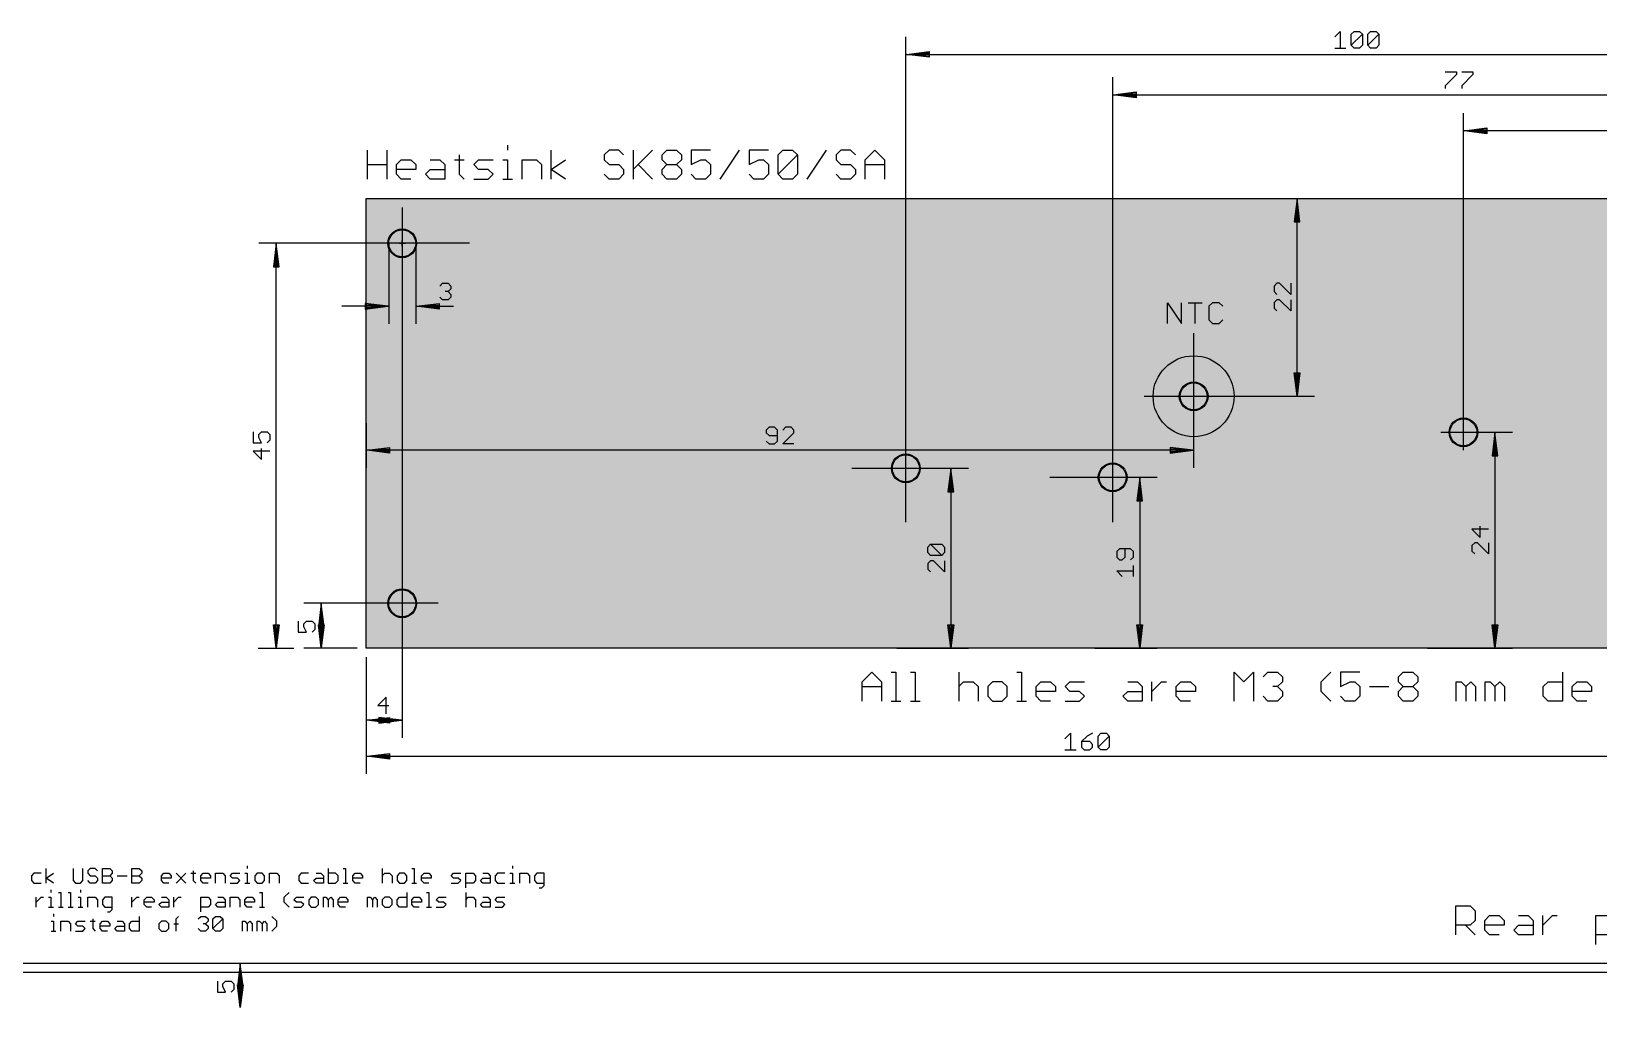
# Model space of a CAD drawing. Extents: x -370 to 390, y -331 to 219.
# Drawn here: x 112.8 to 287, y 110.1 to 218.6 of the extents above; entities that cross this region are included whole.
import ezdxf

# ---------------------------------------------------------------- set-up
doc = ezdxf.new("R2010")
doc.units = 0
for name, color, linetype in [('109', 82, 'CONTINUOUS'), ('111', 253, 'CONTINUOUS'), ('20', 4, 'CONTINUOUS'), ('29', 2, 'CONTINUOUS'), ('30', 253, 'CONTINUOUS'), ('47', 2, 'CONTINUOUS')]:
    doc.layers.add(name, color=color, linetype=linetype)

# ---------------------------------------------------------------- blocks, each defined once
blk = doc.blocks.new('RECT')
blk.add_solid([(-0.5, -0.5), (0.5, -0.5), (-0.5, 0.5), (0.5, 0.5)])

msp = doc.modelspace()

# ---------------------------------------------------------------- linework, layer by layer
at = {"layer": '109'}
for p, q in [((239.1016, 186.1016), (239.1016, 188.4004)), ((239.1016, 188.4004), (240.6341, 186.1016)), ((240.6341, 186.1016), (240.6341, 188.4004)), ((241.4036, 188.4004), (242.9361, 188.4004)), ((242.1698, 186.1016), (242.1698, 188.4004)), ((244.0887, 188.4004), (243.7055, 188.0172)), ((244.8549, 188.4004), (244.0887, 188.4004)), ((245.238, 188.0172), (244.8549, 188.4004)), ((243.7055, 188.0172), (243.7055, 186.4847)), ((243.7055, 186.4847), (244.0887, 186.1016)), ((244.8549, 186.1016), (245.238, 186.4847)), ((244.0887, 186.1016), (244.8549, 186.1016))]:
    msp.add_line(p, q, dxfattribs=at)
msp.add_circle((242, 178), 4.5, dxfattribs=at)
at = {"layer": '111'}
for p, q in [((165.7164, 205.9003), (165.7164, 205.3631)), ((150.1397, 202.1397), (150.1397, 205.3631)), ((152.2886, 205.3631), (152.2886, 202.1397)), ((153.3625, 203.7514), (153.8997, 204.2886)), ((153.8997, 204.2886), (154.9741, 204.2886)), ((154.9741, 204.2886), (155.5114, 203.7514)), ((157.1224, 204.2886), (158.1969, 204.2886)), ((158.1969, 204.2886), (158.7341, 203.7514)), ((159.808, 204.2886), (160.8824, 204.2886)), ((160.3452, 204.8258), (160.3452, 202.6769)), ((161.9565, 203.7514), (162.4937, 204.2886)), ((162.4937, 204.2886), (164.1054, 204.2886)), ((165.1792, 204.2886), (165.7164, 204.2886)), ((165.7164, 204.2886), (165.7164, 202.1397)), ((167.3277, 202.1397), (167.3277, 204.2886)), ((167.3277, 204.2886), (168.9394, 204.2886)), ((168.9394, 204.2886), (169.4766, 203.7514)), ((170.5505, 202.1397), (170.5505, 205.3631)), ((170.5505, 203.2142), (172.1621, 204.2886)), ((176.9961, 205.3631), (176.4588, 204.8258)), ((176.4588, 204.8258), (176.4588, 204.2886)), ((176.4588, 204.2886), (176.9961, 203.7514)), ((178.0705, 205.3631), (176.9961, 205.3631)), ((178.6078, 204.8258), (178.0705, 205.3631)), ((179.6816, 205.3631), (179.6816, 202.1397)), ((179.6816, 203.2142), (181.8305, 205.3631)), ((182.9044, 204.8258), (183.4416, 205.3631)), ((182.9044, 204.2886), (182.9044, 204.8258)), ((183.4416, 203.7514), (182.9044, 204.2886)), ((183.4416, 205.3631), (184.516, 205.3631)), ((184.516, 205.3631), (185.0533, 204.8258)), ((185.0533, 204.2886), (184.516, 203.7514)), ((185.0533, 204.8258), (185.0533, 204.2886)), ((188.276, 205.3631), (186.1271, 205.3631)), ((186.1271, 205.3631), (186.1271, 203.7514)), ((186.1271, 203.7514), (187.2016, 204.2886)), ((187.2016, 204.2886), (187.7388, 204.2886)), ((187.7388, 204.2886), (188.276, 203.7514)), ((189.3499, 202.1397), (191.4988, 205.3631)), ((194.7215, 205.3631), (192.5726, 205.3631)), ((192.5726, 205.3631), (192.5726, 203.7514)), ((192.5726, 203.7514), (193.6471, 204.2886)), ((193.6471, 204.2886), (194.1843, 204.2886)), ((194.1843, 204.2886), (194.7215, 203.7514)), ((195.7954, 204.8258), (196.3326, 205.3631)), ((195.7954, 202.6769), (195.7954, 204.8258)), ((195.7954, 202.6769), (197.9443, 204.8258)), ((196.3326, 205.3631), (197.407, 205.3631)), ((197.407, 205.3631), (197.9443, 204.8258)), ((197.9443, 204.8258), (197.9443, 202.6769)), ((199.0181, 202.1397), (201.167, 205.3631)), ((202.7781, 205.3631), (202.2409, 204.8258)), ((202.2409, 204.8258), (202.2409, 204.2886)), ((202.2409, 204.2886), (202.7781, 203.7514)), ((203.8525, 205.3631), (202.7781, 205.3631)), ((204.3898, 204.8258), (203.8525, 205.3631)), ((205.4636, 204.2886), (206.5381, 205.3631)), ((205.4636, 202.1397), (205.4636, 204.2886)), ((206.5381, 205.3631), (207.6125, 204.2886)), ((207.6125, 204.2886), (207.6125, 202.1397)), ((150.1397, 203.7514), (152.2886, 203.7514)), ((153.3625, 202.6769), (153.3625, 203.7514)), ((155.5114, 203.2142), (153.3625, 203.2142)), ((153.8997, 202.1397), (153.3625, 202.6769)), ((155.5114, 203.7514), (155.5114, 203.2142)), ((156.5852, 202.6769), (157.1224, 203.2142)), ((157.1224, 202.1397), (156.5852, 202.6769)), ((157.1224, 203.2142), (158.7341, 203.2142)), ((158.7341, 203.7514), (158.7341, 202.1397)), ((160.3452, 202.6769), (160.8824, 202.1397)), ((162.4937, 203.2142), (161.9565, 203.7514)), ((163.5681, 203.2142), (162.4937, 203.2142)), ((164.1054, 202.6769), (163.5681, 203.2142)), ((163.5681, 202.1397), (164.1054, 202.6769)), ((169.4766, 203.7514), (169.4766, 202.1397)), ((172.1621, 202.1397), (170.5505, 203.2142)), ((176.9961, 202.1397), (176.4588, 202.6769)), ((176.9961, 203.7514), (178.0705, 203.7514)), ((178.0705, 203.7514), (178.6078, 203.2142)), ((178.6078, 202.6769), (178.0705, 202.1397)), ((178.6078, 203.2142), (178.6078, 202.6769)), ((180.2188, 203.7514), (181.8305, 202.1397)), ((182.9044, 203.2142), (183.4416, 203.7514)), ((182.9044, 202.6769), (182.9044, 203.2142)), ((183.4416, 202.1397), (182.9044, 202.6769)), ((183.4416, 203.7514), (184.516, 203.7514)), ((184.516, 203.7514), (185.0533, 203.2142)), ((185.0533, 202.6769), (184.516, 202.1397)), ((185.0533, 203.2142), (185.0533, 202.6769)), ((186.6643, 202.1397), (186.1271, 202.6769)), ((188.276, 202.6769), (187.7388, 202.1397)), ((188.276, 203.7514), (188.276, 202.6769)), ((193.1098, 202.1397), (192.5726, 202.6769)), ((194.7215, 202.6769), (194.1843, 202.1397)), ((194.7215, 203.7514), (194.7215, 202.6769)), ((196.3326, 202.1397), (195.7954, 202.6769)), ((197.9443, 202.6769), (197.407, 202.1397)), ((202.7781, 202.1397), (202.2409, 202.6769)), ((202.7781, 203.7514), (203.8525, 203.7514)), ((203.8525, 203.7514), (204.3898, 203.2142)), ((204.3898, 202.6769), (203.8525, 202.1397)), ((204.3898, 203.2142), (204.3898, 202.6769)), ((205.4636, 203.7514), (207.6125, 203.7514)), ((154.9741, 202.1397), (153.8997, 202.1397)), ((158.7341, 202.1397), (157.1224, 202.1397)), ((161.9565, 202.1397), (163.5681, 202.1397)), ((165.1792, 202.1397), (166.2537, 202.1397)), ((178.0705, 202.1397), (176.9961, 202.1397)), ((184.516, 202.1397), (183.4416, 202.1397)), ((187.7388, 202.1397), (186.6643, 202.1397)), ((194.1843, 202.1397), (193.1098, 202.1397)), ((197.407, 202.1397), (196.3326, 202.1397)), ((203.8525, 202.1397), (202.7781, 202.1397)), ((150, 200), (310, 200)), ((150, 150), (150, 200)), ((310, 150), (150, 150)), ((205.1397, 146.2886), (206.2142, 147.3631)), ((206.2142, 147.3631), (207.2886, 146.2886)), ((208.3625, 147.3631), (208.8997, 147.3631)), ((208.8997, 147.3631), (208.8997, 144.1397)), ((210.511, 147.3631), (211.0482, 147.3631)), ((211.0482, 147.3631), (211.0482, 144.1397)), ((215.8822, 147.3631), (215.8822, 144.1397)), ((222.3277, 147.3631), (222.8649, 147.3631)), ((222.8649, 147.3631), (222.8649, 144.1397)), ((246.4984, 144.1397), (246.4984, 147.3631)), ((246.4984, 147.3631), (247.5728, 146.2886)), ((247.5728, 146.2886), (248.6473, 147.3631)), ((248.6473, 147.3631), (248.6473, 144.1397)), ((249.7211, 146.8258), (250.2583, 147.3631)), ((250.2583, 147.3631), (251.3328, 147.3631)), ((251.3328, 147.3631), (251.87, 146.8258)), ((251.87, 146.8258), (251.87, 146.2886)), ((256.1666, 146.2886), (257.2411, 147.3631)), ((260.464, 147.3631), (258.3151, 147.3631)), ((258.3151, 147.3631), (258.3151, 145.7514)), ((264.7606, 146.8258), (265.2979, 147.3631)), ((264.7606, 146.2886), (264.7606, 146.8258)), ((265.2979, 147.3631), (266.3723, 147.3631)), ((266.3723, 147.3631), (266.9095, 146.8258)), ((266.9095, 146.8258), (266.9095, 146.2886)), ((283.0233, 147.3631), (283.0233, 144.1397)), ((205.1397, 144.1397), (205.1397, 146.2886)), ((205.1397, 145.7514), (207.2886, 145.7514)), ((207.2886, 146.2886), (207.2886, 144.1397)), ((215.8822, 145.7514), (216.4194, 146.2886)), ((216.4194, 146.2886), (217.4939, 146.2886)), ((217.4939, 146.2886), (218.0311, 145.7514)), ((218.0311, 145.7514), (218.0311, 144.1397)), ((219.6422, 146.2886), (219.105, 145.7514)), ((219.105, 145.7514), (219.105, 144.6769)), ((219.105, 144.6769), (219.6422, 144.1397)), ((220.7166, 146.2886), (219.6422, 146.2886)), ((221.2539, 145.7514), (220.7166, 146.2886)), ((220.7166, 144.1397), (221.2539, 144.6769)), ((221.2539, 144.6769), (221.2539, 145.7514)), ((224.4762, 145.7514), (225.0134, 146.2886)), ((224.4762, 144.6769), (224.4762, 145.7514)), ((226.6251, 145.2142), (224.4762, 145.2142)), ((225.0134, 144.1397), (224.4762, 144.6769)), ((225.0134, 146.2886), (226.0879, 146.2886)), ((226.0879, 146.2886), (226.6251, 145.7514)), ((226.6251, 145.7514), (226.6251, 145.2142)), ((227.699, 145.7514), (228.2362, 146.2886)), ((228.2362, 145.2142), (227.699, 145.7514)), ((228.2362, 146.2886), (229.8479, 146.2886)), ((229.3106, 145.2142), (228.2362, 145.2142)), ((229.8479, 144.6769), (229.3106, 145.2142)), ((229.3106, 144.1397), (229.8479, 144.6769)), ((234.1445, 144.6769), (234.6817, 145.2142)), ((234.6817, 144.1397), (234.1445, 144.6769)), ((234.6817, 146.2886), (235.7561, 146.2886)), ((234.6817, 145.2142), (236.2934, 145.2142)), ((235.7561, 146.2886), (236.2934, 145.7514)), ((236.2934, 145.7514), (236.2934, 144.1397)), ((237.3672, 144.1397), (237.3672, 146.2886)), ((237.3672, 145.2142), (238.4417, 146.2886)), ((238.4417, 146.2886), (238.9789, 146.2886)), ((240.0529, 145.7514), (240.5901, 146.2886)), ((240.0529, 144.6769), (240.0529, 145.7514)), ((242.2018, 145.2142), (240.0529, 145.2142)), ((240.5901, 144.1397), (240.0529, 144.6769)), ((240.5901, 146.2886), (241.6645, 146.2886)), ((241.6645, 146.2886), (242.2018, 145.7514)), ((242.2018, 145.7514), (242.2018, 145.2142)), ((250.2583, 144.1397), (249.7211, 144.6769)), ((251.3328, 145.7514), (250.7956, 145.7514)), ((251.87, 146.2886), (251.3328, 145.7514)), ((251.3328, 145.7514), (251.87, 145.2142)), ((251.87, 144.6769), (251.3328, 144.1397)), ((251.87, 145.2142), (251.87, 144.6769)), ((256.1666, 145.2142), (256.1666, 146.2886)), ((257.2411, 144.1397), (256.1666, 145.2142)), ((258.3151, 145.7514), (259.3896, 146.2886)), ((258.8523, 144.1397), (258.3151, 144.6769)), ((259.3896, 146.2886), (259.9268, 146.2886)), ((259.9268, 146.2886), (260.464, 145.7514)), ((260.464, 144.6769), (259.9268, 144.1397)), ((260.464, 145.7514), (260.464, 144.6769)), ((261.5379, 145.7514), (263.6868, 145.7514)), ((265.2979, 145.7514), (264.7606, 146.2886)), ((264.7606, 145.2142), (265.2979, 145.7514)), ((264.7606, 144.6769), (264.7606, 145.2142)), ((265.2979, 144.1397), (264.7606, 144.6769)), ((265.2979, 145.7514), (266.3723, 145.7514)), ((266.9095, 146.2886), (266.3723, 145.7514)), ((266.3723, 145.7514), (266.9095, 145.2142)), ((266.9095, 144.6769), (266.3723, 144.1397)), ((266.9095, 145.2142), (266.9095, 144.6769)), ((271.2061, 144.1397), (271.2061, 146.2886)), ((271.2061, 146.2886), (271.7434, 146.2886)), ((271.7434, 146.2886), (272.2806, 145.7514)), ((272.2806, 145.7514), (272.8178, 146.2886)), ((272.2806, 145.7514), (272.2806, 144.1397)), ((272.8178, 146.2886), (273.355, 145.7514)), ((273.355, 145.7514), (273.355, 144.1397)), ((274.4289, 144.1397), (274.4289, 146.2886)), ((274.4289, 146.2886), (274.9661, 146.2886)), ((274.9661, 146.2886), (275.5033, 145.7514)), ((275.5033, 145.7514), (276.0406, 146.2886)), ((275.5033, 145.7514), (275.5033, 144.1397)), ((276.0406, 146.2886), (276.5778, 145.7514)), ((276.5778, 145.7514), (276.5778, 144.1397)), ((280.8744, 145.7514), (281.4116, 146.2886)), ((280.8744, 144.6769), (280.8744, 145.7514)), ((281.4116, 144.1397), (280.8744, 144.6769)), ((281.4116, 146.2886), (283.0233, 146.2886)), ((284.0971, 145.7514), (284.6344, 146.2886)), ((284.0971, 144.6769), (284.0971, 145.7514)), ((286.246, 145.2142), (284.0971, 145.2142)), ((284.6344, 144.1397), (284.0971, 144.6769)), ((284.6344, 146.2886), (285.7088, 146.2886)), ((285.7088, 146.2886), (286.246, 145.7514)), ((286.246, 145.7514), (286.246, 145.2142)), ((208.3625, 144.1397), (209.4369, 144.1397)), ((210.511, 144.1397), (211.5854, 144.1397)), ((219.6422, 144.1397), (220.7166, 144.1397)), ((222.3277, 144.1397), (223.4022, 144.1397)), ((226.0879, 144.1397), (225.0134, 144.1397)), ((227.699, 144.1397), (229.3106, 144.1397)), ((236.2934, 144.1397), (234.6817, 144.1397)), ((241.6645, 144.1397), (240.5901, 144.1397)), ((251.3328, 144.1397), (250.2583, 144.1397)), ((259.9268, 144.1397), (258.8523, 144.1397)), ((266.3723, 144.1397), (265.2979, 144.1397)), ((283.0233, 144.1397), (281.4116, 144.1397)), ((285.7088, 144.1397), (284.6344, 144.1397))]:
    msp.add_line(p, q, dxfattribs=at)
at = {"layer": '20'}
for p, q in [((114.4049, 123.9102), (114.4049, 125.5372)), ((117.4064, 125.5372), (117.4064, 124.1814)), ((118.4911, 124.1814), (118.4911, 125.5372)), ((119.3147, 125.5372), (119.0436, 125.266)), ((119.8571, 125.5372), (119.3147, 125.5372)), ((120.1282, 125.266), (119.8571, 125.5372)), ((120.6807, 123.9102), (120.6807, 125.5372)), ((120.6807, 125.5372), (121.4942, 125.5372)), ((121.4942, 125.5372), (121.7654, 125.266)), ((123.955, 123.9102), (123.955, 125.5372)), ((123.955, 125.5372), (124.7685, 125.5372)), ((124.7685, 125.5372), (125.0397, 125.266)), ((136.7777, 125.8084), (136.7777, 125.5372)), ((145.7838, 125.5372), (145.7838, 123.9102)), ((147.4209, 125.5372), (147.6921, 125.5372)), ((147.6921, 125.5372), (147.6921, 123.9102)), ((151.7867, 125.5372), (151.7867, 123.9102)), ((155.061, 125.5372), (155.3322, 125.5372)), ((155.3322, 125.5372), (155.3322, 123.9102)), ((166.2465, 125.8084), (166.2465, 125.5372)), ((113.039, 124.9949), (112.7678, 124.7237)), ((112.7678, 124.7237), (112.7678, 124.1814)), ((112.7678, 124.1814), (113.039, 123.9102)), ((113.8525, 124.9949), (113.039, 124.9949)), ((113.039, 123.9102), (113.8525, 123.9102)), ((114.4049, 124.4525), (115.2184, 124.9949)), ((115.2184, 123.9102), (114.4049, 124.4525)), ((117.4064, 124.1814), (117.6776, 123.9102)), ((117.6776, 123.9102), (118.2199, 123.9102)), ((118.2199, 123.9102), (118.4911, 124.1814)), ((119.0436, 125.266), (119.0436, 124.9949)), ((119.0436, 124.9949), (119.3147, 124.7237)), ((119.3147, 123.9102), (119.0436, 124.1814)), ((119.3147, 124.7237), (119.8571, 124.7237)), ((119.8571, 123.9102), (119.3147, 123.9102)), ((119.8571, 124.7237), (120.1282, 124.4525)), ((120.1282, 124.1814), (119.8571, 123.9102)), ((120.1282, 124.4525), (120.1282, 124.1814)), ((120.6807, 124.7237), (121.4942, 124.7237)), ((121.4942, 123.9102), (120.6807, 123.9102)), ((121.7654, 124.9949), (121.4942, 124.7237)), ((121.4942, 124.7237), (121.7654, 124.4525)), ((121.7654, 124.1814), (121.4942, 123.9102)), ((121.7654, 125.266), (121.7654, 124.9949)), ((121.7654, 124.4525), (121.7654, 124.1814)), ((122.3179, 124.7237), (123.4025, 124.7237)), ((123.955, 124.7237), (124.7685, 124.7237)), ((124.7685, 123.9102), (123.955, 123.9102)), ((125.0397, 124.9949), (124.7685, 124.7237)), ((124.7685, 124.7237), (125.0397, 124.4525)), ((125.0397, 124.1814), (124.7685, 123.9102)), ((125.0397, 125.266), (125.0397, 124.9949)), ((125.0397, 124.4525), (125.0397, 124.1814)), ((127.2293, 124.7237), (127.5005, 124.9949)), ((127.2293, 124.1814), (127.2293, 124.7237)), ((128.314, 124.4525), (127.2293, 124.4525)), ((127.5005, 123.9102), (127.2293, 124.1814)), ((127.5005, 124.9949), (128.0428, 124.9949)), ((128.0428, 123.9102), (127.5005, 123.9102)), ((128.0428, 124.9949), (128.314, 124.7237)), ((128.314, 124.7237), (128.314, 124.4525)), ((128.8665, 124.9949), (129.9512, 123.9102)), ((128.8665, 123.9102), (129.9512, 124.9949)), ((130.5037, 124.9949), (131.046, 124.9949)), ((130.7748, 125.266), (130.7748, 124.1814)), ((130.7748, 124.1814), (131.046, 123.9102)), ((131.5951, 124.7237), (131.8663, 124.9949)), ((131.5951, 124.1814), (131.5951, 124.7237)), ((132.6798, 124.4525), (131.5951, 124.4525)), ((131.8663, 123.9102), (131.5951, 124.1814)), ((131.8663, 124.9949), (132.4086, 124.9949)), ((132.4086, 123.9102), (131.8663, 123.9102)), ((132.4086, 124.9949), (132.6798, 124.7237)), ((132.6798, 124.7237), (132.6798, 124.4525)), ((133.2322, 123.9102), (133.2322, 124.9949)), ((133.2322, 124.9949), (134.0457, 124.9949)), ((134.0457, 124.9949), (134.3169, 124.7237)), ((134.3169, 124.7237), (134.3169, 123.9102)), ((134.8694, 124.7237), (135.1406, 124.9949)), ((135.1406, 124.4525), (134.8694, 124.7237)), ((134.8694, 123.9102), (135.6829, 123.9102)), ((135.1406, 124.9949), (135.9541, 124.9949)), ((135.6829, 124.4525), (135.1406, 124.4525)), ((135.9541, 124.1814), (135.6829, 124.4525)), ((135.6829, 123.9102), (135.9541, 124.1814)), ((136.5066, 124.9949), (136.7777, 124.9949)), ((136.5066, 123.9102), (137.0489, 123.9102)), ((136.7777, 124.9949), (136.7777, 123.9102)), ((137.8692, 124.9949), (137.598, 124.7237)), ((137.598, 124.7237), (137.598, 124.1814)), ((137.598, 124.1814), (137.8692, 123.9102)), ((138.4115, 124.9949), (137.8692, 124.9949)), ((137.8692, 123.9102), (138.4115, 123.9102)), ((138.6827, 124.7237), (138.4115, 124.9949)), ((138.4115, 123.9102), (138.6827, 124.1814)), ((138.6827, 124.1814), (138.6827, 124.7237)), ((139.2352, 123.9102), (139.2352, 124.9949)), ((139.2352, 124.9949), (140.0486, 124.9949)), ((140.0486, 124.9949), (140.3198, 124.7237)), ((140.3198, 124.7237), (140.3198, 123.9102)), ((142.7806, 124.9949), (142.5095, 124.7237)), ((142.5095, 124.7237), (142.5095, 124.1814)), ((142.5095, 124.1814), (142.7806, 123.9102)), ((143.5941, 124.9949), (142.7806, 124.9949)), ((142.7806, 123.9102), (143.5941, 123.9102)), ((144.1466, 124.1814), (144.4178, 124.4525)), ((144.4178, 123.9102), (144.1466, 124.1814)), ((144.4178, 124.9949), (144.9601, 124.9949)), ((144.4178, 124.4525), (145.2313, 124.4525)), ((145.2313, 123.9102), (144.4178, 123.9102)), ((144.9601, 124.9949), (145.2313, 124.7237)), ((145.2313, 124.7237), (145.2313, 123.9102)), ((146.5973, 124.9949), (145.7838, 124.9949)), ((145.7838, 123.9102), (146.5973, 123.9102)), ((146.8684, 124.7237), (146.5973, 124.9949)), ((146.5973, 123.9102), (146.8684, 124.1814)), ((146.8684, 124.1814), (146.8684, 124.7237)), ((147.4209, 123.9102), (147.9633, 123.9102)), ((148.5124, 124.7237), (148.7835, 124.9949)), ((148.5124, 124.1814), (148.5124, 124.7237)), ((149.597, 124.4525), (148.5124, 124.4525)), ((148.7835, 123.9102), (148.5124, 124.1814)), ((148.7835, 124.9949), (149.3259, 124.9949)), ((149.3259, 123.9102), (148.7835, 123.9102)), ((149.3259, 124.9949), (149.597, 124.7237)), ((149.597, 124.7237), (149.597, 124.4525)), ((151.7867, 124.7237), (152.0578, 124.9949)), ((152.0578, 124.9949), (152.6002, 124.9949)), ((152.6002, 124.9949), (152.8713, 124.7237)), ((152.8713, 124.7237), (152.8713, 123.9102)), ((153.695, 124.9949), (153.4238, 124.7237)), ((153.4238, 124.7237), (153.4238, 124.1814)), ((153.4238, 124.1814), (153.695, 123.9102)), ((154.2373, 124.9949), (153.695, 124.9949)), ((153.695, 123.9102), (154.2373, 123.9102)), ((154.5085, 124.7237), (154.2373, 124.9949)), ((154.2373, 123.9102), (154.5085, 124.1814)), ((154.5085, 124.1814), (154.5085, 124.7237)), ((155.061, 123.9102), (155.6033, 123.9102)), ((156.1524, 124.7237), (156.4236, 124.9949)), ((156.1524, 124.1814), (156.1524, 124.7237)), ((157.2371, 124.4525), (156.1524, 124.4525)), ((156.4236, 123.9102), (156.1524, 124.1814)), ((156.4236, 124.9949), (156.9659, 124.9949)), ((156.9659, 123.9102), (156.4236, 123.9102)), ((156.9659, 124.9949), (157.2371, 124.7237)), ((157.2371, 124.7237), (157.2371, 124.4525)), ((159.4267, 124.7237), (159.6979, 124.9949)), ((159.6979, 124.4525), (159.4267, 124.7237)), ((159.4267, 123.9102), (160.2402, 123.9102)), ((159.6979, 124.9949), (160.5114, 124.9949)), ((160.2402, 124.4525), (159.6979, 124.4525)), ((160.5114, 124.1814), (160.2402, 124.4525)), ((160.2402, 123.9102), (160.5114, 124.1814)), ((161.0639, 123.3679), (161.0639, 124.9949)), ((161.0639, 124.9949), (161.8774, 124.9949)), ((161.8774, 123.9102), (161.0639, 123.9102)), ((161.8774, 124.9949), (162.1486, 124.7237)), ((162.1486, 124.1814), (161.8774, 123.9102)), ((162.1486, 124.7237), (162.1486, 124.1814)), ((162.7011, 124.1814), (162.9722, 124.4525)), ((162.9722, 123.9102), (162.7011, 124.1814)), ((162.9722, 124.9949), (163.5146, 124.9949)), ((162.9722, 124.4525), (163.7857, 124.4525)), ((163.7857, 123.9102), (162.9722, 123.9102)), ((163.5146, 124.9949), (163.7857, 124.7237)), ((163.7857, 124.7237), (163.7857, 123.9102)), ((164.6094, 124.9949), (164.3382, 124.7237)), ((164.3382, 124.7237), (164.3382, 124.1814)), ((164.3382, 124.1814), (164.6094, 123.9102)), ((165.4229, 124.9949), (164.6094, 124.9949)), ((164.6094, 123.9102), (165.4229, 123.9102)), ((165.9754, 124.9949), (166.2465, 124.9949)), ((165.9754, 123.9102), (166.5177, 123.9102)), ((166.2465, 124.9949), (166.2465, 123.9102)), ((167.0668, 123.9102), (167.0668, 124.9949)), ((167.0668, 124.9949), (167.8803, 124.9949)), ((167.8803, 124.9949), (168.1515, 124.7237)), ((168.1515, 124.7237), (168.1515, 123.9102)), ((168.9751, 124.9949), (168.704, 124.7237)), ((168.704, 124.7237), (168.704, 124.1814)), ((168.704, 124.1814), (168.9751, 123.9102)), ((169.7886, 124.9949), (168.9751, 124.9949)), ((168.9751, 123.9102), (169.7886, 123.9102)), ((169.7886, 123.639), (169.7886, 124.9949)), ((113.3135, 121.2432), (113.3135, 122.3279)), ((113.3135, 121.7855), (113.8558, 122.3279)), ((113.8558, 122.3279), (114.127, 122.3279)), ((114.6778, 122.3279), (114.949, 122.3279)), ((114.949, 123.1414), (114.949, 122.8702)), ((114.949, 122.3279), (114.949, 121.2432)), ((115.7692, 122.8702), (116.0404, 122.8702)), ((116.0404, 122.8702), (116.0404, 121.2432)), ((116.8607, 122.8702), (117.1318, 122.8702)), ((117.1318, 122.8702), (117.1318, 121.2432)), ((117.9521, 122.3279), (118.2233, 122.3279)), ((118.2233, 123.1414), (118.2233, 122.8702)), ((118.2233, 122.3279), (118.2233, 121.2432)), ((119.0436, 121.2432), (119.0436, 122.3279)), ((119.0436, 122.3279), (119.8571, 122.3279)), ((119.8571, 122.3279), (120.1282, 122.0567)), ((120.1282, 122.0567), (120.1282, 121.2432)), ((120.9519, 122.3279), (120.6807, 122.0567)), ((120.6807, 122.0567), (120.6807, 121.5144)), ((121.7654, 122.3279), (120.9519, 122.3279)), ((121.7654, 120.972), (121.7654, 122.3279)), ((123.955, 121.2432), (123.955, 122.3279)), ((123.955, 121.7855), (124.4974, 122.3279)), ((124.4974, 122.3279), (124.7685, 122.3279)), ((125.3193, 122.0567), (125.5905, 122.3279)), ((125.3193, 121.5144), (125.3193, 122.0567)), ((125.5905, 122.3279), (126.1328, 122.3279)), ((126.1328, 122.3279), (126.404, 122.0567)), ((126.404, 122.0567), (126.404, 121.7855)), ((127.2276, 122.3279), (127.77, 122.3279)), ((127.77, 122.3279), (128.0411, 122.0567)), ((128.0411, 122.0567), (128.0411, 121.2432)), ((128.5936, 121.2432), (128.5936, 122.3279)), ((128.5936, 121.7855), (129.136, 122.3279)), ((129.136, 122.3279), (129.4071, 122.3279)), ((131.5951, 120.7009), (131.5951, 122.3279)), ((131.5951, 122.3279), (132.4086, 122.3279)), ((132.4086, 122.3279), (132.6798, 122.0567)), ((132.6798, 122.0567), (132.6798, 121.5144)), ((133.5034, 122.3279), (134.0457, 122.3279)), ((134.0457, 122.3279), (134.3169, 122.0567)), ((134.3169, 122.0567), (134.3169, 121.2432)), ((134.8694, 121.2432), (134.8694, 122.3279)), ((134.8694, 122.3279), (135.6829, 122.3279)), ((135.6829, 122.3279), (135.9541, 122.0567)), ((135.9541, 122.0567), (135.9541, 121.2432)), ((136.5066, 122.0567), (136.7777, 122.3279)), ((136.5066, 121.5144), (136.5066, 122.0567)), ((136.7777, 122.3279), (137.3201, 122.3279)), ((137.3201, 122.3279), (137.5912, 122.0567)), ((137.5912, 122.0567), (137.5912, 121.7855)), ((138.1437, 122.8702), (138.4149, 122.8702)), ((138.4149, 122.8702), (138.4149, 121.2432)), ((140.8723, 122.3279), (141.4146, 122.8702)), ((140.8723, 121.7855), (140.8723, 122.3279)), ((141.9637, 122.0567), (142.2349, 122.3279)), ((142.2349, 121.7855), (141.9637, 122.0567)), ((142.2349, 122.3279), (143.0484, 122.3279)), ((143.8721, 122.3279), (143.6009, 122.0567)), ((143.6009, 122.0567), (143.6009, 121.5144)), ((144.4144, 122.3279), (143.8721, 122.3279)), ((144.6856, 122.0567), (144.4144, 122.3279)), ((144.6856, 121.5144), (144.6856, 122.0567)), ((145.2381, 121.2432), (145.2381, 122.3279)), ((145.2381, 122.3279), (145.5092, 122.3279)), ((145.5092, 122.3279), (145.7804, 122.0567)), ((145.7804, 122.0567), (146.0516, 122.3279)), ((145.7804, 122.0567), (145.7804, 121.2432)), ((146.0516, 122.3279), (146.3227, 122.0567)), ((146.3227, 122.0567), (146.3227, 121.2432)), ((146.8752, 122.0567), (147.1464, 122.3279)), ((146.8752, 121.5144), (146.8752, 122.0567)), ((147.1464, 122.3279), (147.6887, 122.3279)), ((147.6887, 122.3279), (147.9599, 122.0567)), ((147.9599, 122.0567), (147.9599, 121.7855)), ((150.1495, 121.2432), (150.1495, 122.3279)), ((150.1495, 122.3279), (150.4207, 122.3279)), ((150.4207, 122.3279), (150.6919, 122.0567)), ((150.6919, 122.0567), (150.963, 122.3279)), ((150.6919, 122.0567), (150.6919, 121.2432)), ((150.963, 122.3279), (151.2342, 122.0567)), ((151.2342, 122.0567), (151.2342, 121.2432)), ((152.0578, 122.3279), (151.7867, 122.0567)), ((151.7867, 122.0567), (151.7867, 121.5144)), ((152.6002, 122.3279), (152.0578, 122.3279)), ((152.8713, 122.0567), (152.6002, 122.3279)), ((152.8713, 121.5144), (152.8713, 122.0567)), ((153.4238, 122.0567), (153.695, 122.3279)), ((153.4238, 121.5144), (153.4238, 122.0567)), ((153.695, 122.3279), (154.5085, 122.3279)), ((154.5085, 122.8702), (154.5085, 121.2432)), ((155.061, 122.0567), (155.3322, 122.3279)), ((155.061, 121.5144), (155.061, 122.0567)), ((155.3322, 122.3279), (155.8745, 122.3279)), ((155.8745, 122.3279), (156.1457, 122.0567)), ((156.1457, 122.0567), (156.1457, 121.7855)), ((156.6982, 122.8702), (156.9693, 122.8702)), ((156.9693, 122.8702), (156.9693, 121.2432)), ((157.7896, 122.0567), (158.0608, 122.3279)), ((158.0608, 121.7855), (157.7896, 122.0567)), ((158.0608, 122.3279), (158.8743, 122.3279)), ((161.0639, 122.8702), (161.0639, 121.2432)), ((161.0639, 122.0567), (161.3351, 122.3279)), ((161.3351, 122.3279), (161.8774, 122.3279)), ((161.8774, 122.3279), (162.1486, 122.0567)), ((162.1486, 122.0567), (162.1486, 121.2432)), ((162.9722, 122.3279), (163.5146, 122.3279)), ((163.5146, 122.3279), (163.7857, 122.0567)), ((163.7857, 122.0567), (163.7857, 121.2432)), ((164.3382, 122.0567), (164.6094, 122.3279)), ((164.6094, 121.7855), (164.3382, 122.0567)), ((164.6094, 122.3279), (165.4229, 122.3279)), ((169.2463, 123.3679), (169.5175, 123.3679)), ((169.5175, 123.3679), (169.7886, 123.639)), ((114.6778, 121.2432), (115.2201, 121.2432)), ((115.2218, 120.4744), (115.2218, 120.2032)), ((115.7692, 121.2432), (116.3116, 121.2432)), ((116.8607, 121.2432), (117.403, 121.2432)), ((117.9521, 121.2432), (118.4945, 121.2432)), ((120.6807, 121.5144), (120.9519, 121.2432)), ((120.9519, 121.2432), (121.7654, 121.2432)), ((121.223, 120.7009), (121.4942, 120.7009)), ((121.4942, 120.7009), (121.7654, 120.972)), ((126.404, 121.7855), (125.3193, 121.7855)), ((125.5905, 121.2432), (125.3193, 121.5144)), ((126.1328, 121.2432), (125.5905, 121.2432)), ((126.9565, 121.5144), (127.2276, 121.7855)), ((127.2276, 121.2432), (126.9565, 121.5144)), ((127.2276, 121.7855), (128.0411, 121.7855)), ((128.0411, 121.2432), (127.2276, 121.2432)), ((132.4086, 121.2432), (131.5951, 121.2432)), ((132.6798, 121.5144), (132.4086, 121.2432)), ((133.2322, 121.5144), (133.5034, 121.7855)), ((133.5034, 121.2432), (133.2322, 121.5144)), ((133.5034, 121.7855), (134.3169, 121.7855)), ((134.3169, 121.2432), (133.5034, 121.2432)), ((137.5912, 121.7855), (136.5066, 121.7855)), ((136.7777, 121.2432), (136.5066, 121.5144)), ((137.3201, 121.2432), (136.7777, 121.2432)), ((138.1437, 121.2432), (138.686, 121.2432)), ((141.4146, 121.2432), (140.8723, 121.7855)), ((141.9637, 121.2432), (142.7772, 121.2432)), ((142.7772, 121.7855), (142.2349, 121.7855)), ((143.0484, 121.5144), (142.7772, 121.7855)), ((142.7772, 121.2432), (143.0484, 121.5144)), ((143.6009, 121.5144), (143.8721, 121.2432)), ((143.8721, 121.2432), (144.4144, 121.2432)), ((144.4144, 121.2432), (144.6856, 121.5144)), ((147.9599, 121.7855), (146.8752, 121.7855)), ((147.1464, 121.2432), (146.8752, 121.5144)), ((147.6887, 121.2432), (147.1464, 121.2432)), ((151.7867, 121.5144), (152.0578, 121.2432)), ((152.0578, 121.2432), (152.6002, 121.2432)), ((152.6002, 121.2432), (152.8713, 121.5144)), ((153.695, 121.2432), (153.4238, 121.5144)), ((154.5085, 121.2432), (153.695, 121.2432)), ((156.1457, 121.7855), (155.061, 121.7855)), ((155.3322, 121.2432), (155.061, 121.5144)), ((155.8745, 121.2432), (155.3322, 121.2432)), ((156.6982, 121.2432), (157.2405, 121.2432)), ((157.7896, 121.2432), (158.6031, 121.2432)), ((158.6031, 121.7855), (158.0608, 121.7855)), ((158.8743, 121.5144), (158.6031, 121.7855)), ((158.6031, 121.2432), (158.8743, 121.5144)), ((162.7011, 121.5144), (162.9722, 121.7855)), ((162.9722, 121.2432), (162.7011, 121.5144)), ((162.9722, 121.7855), (163.7857, 121.7855)), ((163.7857, 121.2432), (162.9722, 121.2432)), ((164.3382, 121.2432), (165.1517, 121.2432)), ((165.1517, 121.7855), (164.6094, 121.7855)), ((165.4229, 121.5144), (165.1517, 121.7855)), ((165.1517, 121.2432), (165.4229, 121.5144)), ((271.1397, 118.1397), (271.1397, 121.3631)), ((271.1397, 121.3631), (272.7514, 121.3631)), ((272.7514, 121.3631), (273.2886, 120.8258)), ((273.2886, 120.8258), (273.2886, 119.7514)), ((274.3625, 119.7514), (274.8997, 120.2886)), ((274.8997, 120.2886), (275.9741, 120.2886)), ((275.9741, 120.2886), (276.5114, 119.7514)), ((278.1224, 120.2886), (279.1969, 120.2886)), ((279.1969, 120.2886), (279.7341, 119.7514)), ((280.808, 118.1397), (280.808, 120.2886)), ((280.808, 119.2142), (281.8824, 120.2886)), ((281.8824, 120.2886), (282.4196, 120.2886)), ((286.7163, 117.0653), (286.7163, 120.2886)), ((286.7163, 120.2886), (288.328, 120.2886)), ((114.9507, 119.6609), (115.2218, 119.6609)), ((114.9507, 118.5762), (115.493, 118.5762)), ((115.2218, 119.6609), (115.2218, 118.5762)), ((116.0421, 118.5762), (116.0421, 119.6609)), ((116.0421, 119.6609), (116.8556, 119.6609)), ((116.8556, 119.6609), (117.1268, 119.3897)), ((117.1268, 119.3897), (117.1268, 118.5762)), ((117.6793, 119.3897), (117.9504, 119.6609)), ((117.9504, 119.1185), (117.6793, 119.3897)), ((117.6793, 118.5762), (118.4928, 118.5762)), ((117.9504, 119.6609), (118.7639, 119.6609)), ((118.4928, 119.1185), (117.9504, 119.1185)), ((118.7639, 118.8474), (118.4928, 119.1185)), ((118.4928, 118.5762), (118.7639, 118.8474)), ((119.3164, 119.6609), (119.8587, 119.6609)), ((119.5876, 119.932), (119.5876, 118.8474)), ((119.5876, 118.8474), (119.8587, 118.5762)), ((120.4079, 119.3897), (120.679, 119.6609)), ((120.4079, 118.8474), (120.4079, 119.3897)), ((121.4925, 119.1185), (120.4079, 119.1185)), ((120.679, 118.5762), (120.4079, 118.8474)), ((120.679, 119.6609), (121.2214, 119.6609)), ((121.2214, 118.5762), (120.679, 118.5762)), ((121.2214, 119.6609), (121.4925, 119.3897)), ((121.4925, 119.3897), (121.4925, 119.1185)), ((122.045, 118.8474), (122.3162, 119.1185)), ((122.3162, 118.5762), (122.045, 118.8474)), ((122.3162, 119.6609), (122.8585, 119.6609)), ((122.3162, 119.1185), (123.1297, 119.1185)), ((123.1297, 118.5762), (122.3162, 118.5762)), ((122.8585, 119.6609), (123.1297, 119.3897)), ((123.1297, 119.3897), (123.1297, 118.5762)), ((123.6822, 119.3897), (123.9533, 119.6609)), ((123.6822, 118.8474), (123.6822, 119.3897)), ((123.9533, 118.5762), (123.6822, 118.8474)), ((123.9533, 119.6609), (124.7668, 119.6609)), ((124.7668, 118.5762), (123.9533, 118.5762)), ((124.7668, 120.2032), (124.7668, 118.5762)), ((127.2276, 119.6609), (126.9565, 119.3897)), ((126.9565, 119.3897), (126.9565, 118.8474)), ((126.9565, 118.8474), (127.2276, 118.5762)), ((127.77, 119.6609), (127.2276, 119.6609)), ((127.2276, 118.5762), (127.77, 118.5762)), ((128.0411, 119.3897), (127.77, 119.6609)), ((127.77, 118.5762), (128.0411, 118.8474)), ((128.0411, 118.8474), (128.0411, 119.3897)), ((128.5936, 119.3897), (129.136, 119.3897)), ((128.8648, 119.932), (129.136, 120.2032)), ((128.8648, 118.5762), (128.8648, 119.932)), ((131.3222, 119.932), (131.5934, 120.2032)), ((131.5934, 118.5762), (131.3222, 118.8474)), ((131.5934, 120.2032), (132.1357, 120.2032)), ((132.1357, 118.5762), (131.5934, 118.5762)), ((132.1357, 119.3897), (131.8646, 119.3897)), ((132.1357, 120.2032), (132.4069, 119.932)), ((132.4069, 119.6609), (132.1357, 119.3897)), ((132.1357, 119.3897), (132.4069, 119.1185)), ((132.4069, 118.8474), (132.1357, 118.5762)), ((132.4069, 119.932), (132.4069, 119.6609)), ((132.4069, 119.1185), (132.4069, 118.8474)), ((132.9594, 119.932), (133.2305, 120.2032)), ((132.9594, 118.8474), (132.9594, 119.932)), ((132.9594, 118.8474), (134.044, 119.932)), ((133.2305, 118.5762), (132.9594, 118.8474)), ((133.2305, 120.2032), (133.7729, 120.2032)), ((133.7729, 118.5762), (133.2305, 118.5762)), ((133.7729, 120.2032), (134.044, 119.932)), ((134.044, 118.8474), (133.7729, 118.5762)), ((134.044, 119.932), (134.044, 118.8474)), ((136.2337, 118.5762), (136.2337, 119.6609)), ((136.2337, 119.6609), (136.5049, 119.6609)), ((136.5049, 119.6609), (136.776, 119.3897)), ((136.776, 119.3897), (137.0472, 119.6609)), ((136.776, 119.3897), (136.776, 118.5762)), ((137.0472, 119.6609), (137.3184, 119.3897)), ((137.3184, 119.3897), (137.3184, 118.5762)), ((137.8709, 118.5762), (137.8709, 119.6609)), ((137.8709, 119.6609), (138.142, 119.6609)), ((138.142, 119.6609), (138.4132, 119.3897)), ((138.4132, 119.3897), (138.6843, 119.6609)), ((138.4132, 119.3897), (138.4132, 118.5762)), ((138.6843, 119.6609), (138.9555, 119.3897)), ((138.9555, 119.3897), (138.9555, 118.5762)), ((140.0503, 119.6609), (139.508, 120.2032)), ((139.508, 118.5762), (140.0503, 119.1185)), ((140.0503, 119.1185), (140.0503, 119.6609)), ((272.7514, 119.2142), (271.1397, 119.2142)), ((272.2142, 119.2142), (273.2886, 118.1397)), ((273.2886, 119.7514), (272.7514, 119.2142)), ((274.3625, 118.6769), (274.3625, 119.7514)), ((276.5114, 119.2142), (274.3625, 119.2142)), ((274.8997, 118.1397), (274.3625, 118.6769)), ((276.5114, 119.7514), (276.5114, 119.2142)), ((277.5852, 118.6769), (278.1224, 119.2142)), ((278.1224, 118.1397), (277.5852, 118.6769)), ((278.1224, 119.2142), (279.7341, 119.2142)), ((279.7341, 119.7514), (279.7341, 118.1397)), ((275.9741, 118.1397), (274.8997, 118.1397)), ((279.7341, 118.1397), (278.1224, 118.1397)), ((288.328, 118.1397), (286.7163, 118.1397)), ((0, 115), (320, 115)), ((0, 114), (320, 114))]:
    msp.add_line(p, q, dxfattribs=at)
for centre in [(154, 195), (242, 178), (272, 174), (210, 170), (233, 169), (154, 155)]:
    msp.add_circle(centre, 1.5, dxfattribs=at)
at = {"layer": '29'}
for centre in [(154, 195), (242, 178), (272, 174), (210, 170), (233, 169), (154, 155)]:
    msp.add_circle(centre, 1.6016, dxfattribs=at)
at = {"layer": '30'}
for centre in [(154, 195), (242, 178), (272, 174), (210, 170), (233, 169), (154, 155)]:
    msp.add_circle(centre, 1.6016, dxfattribs=at)
at = {"layer": '47'}
for p, q in [((210, 164), (210, 217.95)), ((257.6885, 217.939), (258.3049, 218.5554)), ((258.3049, 218.5554), (258.3049, 216.7062)), ((259.5301, 218.2472), (259.8383, 218.5554)), ((259.5301, 217.0144), (259.5301, 218.2472)), ((259.5301, 217.0144), (260.7629, 218.2472)), ((259.8383, 218.5554), (260.4547, 218.5554)), ((260.4547, 218.5554), (260.7629, 218.2472)), ((260.7629, 218.2472), (260.7629, 217.0144)), ((261.3717, 218.2472), (261.6799, 218.5554)), ((261.3717, 217.0144), (261.3717, 218.2472)), ((261.3717, 217.0144), (262.6045, 218.2472)), ((261.6799, 218.5554), (262.2963, 218.5554)), ((262.2963, 218.5554), (262.6045, 218.2472)), ((262.6045, 218.2472), (262.6045, 217.0144)), ((210.065, 216), (212.6, 216.3192)), ((210.065, 216), (212.6, 216.26)), ((210.065, 216), (212.6, 216.13)), ((212.6, 216.3192), (212.6, 215.6808)), ((257.6885, 216.7062), (258.9213, 216.7062)), ((259.8383, 216.7062), (259.5301, 217.0144)), ((260.4547, 216.7062), (259.8383, 216.7062)), ((260.7629, 217.0144), (260.4547, 216.7062)), ((261.6799, 216.7062), (261.3717, 217.0144)), ((262.2963, 216.7062), (261.6799, 216.7062)), ((262.6045, 217.0144), (262.2963, 216.7062)), ((210.065, 216), (309.935, 216)), ((212.6, 215.6808), (210.065, 216)), ((212.6, 215.87), (210.065, 216)), ((212.6, 215.74), (210.065, 216)), ((233, 164), (233, 213.45)), ((269.9829, 214.0554), (271.2157, 214.0554)), ((271.2157, 213.7472), (269.9829, 212.5144)), ((271.2157, 214.0554), (271.2157, 213.7472)), ((271.8245, 214.0554), (273.0573, 214.0554)), ((273.0573, 213.7472), (271.8245, 212.5144)), ((273.0573, 214.0554), (273.0573, 213.7472)), ((233.065, 211.5), (235.6, 211.8192)), ((233.065, 211.5), (235.6, 211.76)), ((233.065, 211.5), (235.6, 211.63)), ((233.065, 211.5), (309.935, 211.5)), ((235.6, 211.1808), (233.065, 211.5)), ((235.6, 211.37), (233.065, 211.5)), ((235.6, 211.24), (233.065, 211.5)), ((235.6, 211.8192), (235.6, 211.1808)), ((269.9829, 212.5144), (269.9829, 212.2062)), ((271.8245, 212.5144), (271.8245, 212.2062)), ((272, 172), (272, 209.45)), ((272.065, 207.5), (274.6, 207.8192)), ((272.065, 207.5), (274.6, 207.76)), ((272.065, 207.5), (274.6, 207.63)), ((309.935, 207.5), (272.065, 207.5)), ((274.6, 207.1808), (272.065, 207.5)), ((274.6, 207.37), (272.065, 207.5)), ((274.6, 207.24), (272.065, 207.5)), ((274.6, 207.8192), (274.6, 207.1808)), ((154, 199), (154, 140.05)), ((249, 200), (255.45, 200)), ((253.5, 199.935), (253.1808, 197.4)), ((253.5, 199.935), (253.24, 197.4)), ((253.5, 199.935), (253.37, 197.4)), ((253.5, 178.065), (253.5, 199.935)), ((253.8192, 197.4), (253.5, 199.935)), ((253.63, 197.4), (253.5, 199.935)), ((253.76, 197.4), (253.5, 199.935)), ((253.1808, 197.4), (253.8192, 197.4)), ((154, 194.6808), (154, 195.3192)), ((161.5, 195), (138.05, 195)), ((140, 194.935), (139.6808, 192.4)), ((140, 194.935), (139.74, 192.4)), ((140, 194.935), (139.87, 192.4)), ((140, 150.065), (140, 194.935)), ((140.3192, 192.4), (140, 194.935)), ((140.13, 192.4), (140, 194.935)), ((140.26, 192.4), (140, 194.935)), ((152.5, 195), (152.5, 186.05)), ((153.6808, 195), (154.3192, 195)), ((155.5, 195), (155.5, 186.05)), ((139.6808, 192.4), (140.3192, 192.4)), ((158.1762, 190.2472), (158.4844, 190.5554)), ((158.4844, 190.5554), (159.1008, 190.5554)), ((159.1008, 190.5554), (159.409, 190.2472)), ((159.409, 190.2472), (159.409, 189.939)), ((251.2528, 190.5573), (250.9446, 190.2491)), ((250.9446, 190.2491), (250.9446, 189.6327)), ((251.561, 190.5573), (251.2528, 190.5573)), ((252.7938, 189.3245), (251.561, 190.5573)), ((252.7938, 190.5573), (252.7938, 189.3245)), ((152.435, 188), (149.9, 188.3192)), ((149.9, 188.3192), (149.9, 187.6808)), ((152.435, 188), (149.9, 188.26)), ((155.565, 188), (158.1, 188.3192)), ((155.565, 188), (158.1, 188.26)), ((158.1, 188.3192), (158.1, 187.6808)), ((158.4844, 188.7062), (158.1762, 189.0144)), ((159.1008, 188.7062), (158.4844, 188.7062)), ((159.1008, 189.6308), (158.7926, 189.6308)), ((159.409, 189.939), (159.1008, 189.6308)), ((159.1008, 189.6308), (159.409, 189.3226)), ((159.409, 189.0144), (159.1008, 188.7062)), ((159.409, 189.3226), (159.409, 189.0144)), ((250.9446, 189.6327), (251.2528, 189.3245)), ((251.2528, 188.7157), (250.9446, 188.4075)), ((250.9446, 188.4075), (250.9446, 187.7911)), ((251.561, 188.7157), (251.2528, 188.7157)), ((252.7938, 187.4829), (251.561, 188.7157)), ((252.7938, 188.7157), (252.7938, 187.4829)), ((152.435, 188), (147.3, 188)), ((152.435, 188), (149.9, 188.13)), ((149.9, 187.6808), (152.435, 188)), ((149.9, 187.87), (152.435, 188)), ((149.9, 187.74), (152.435, 188)), ((155.565, 188), (158.1, 188.13)), ((155.565, 188), (159.6888, 188)), ((158.1, 187.6808), (155.565, 188)), ((158.1, 187.87), (155.565, 188)), ((158.1, 187.74), (155.565, 188)), ((250.9446, 187.7911), (251.2528, 187.4829)), ((242, 185), (242, 170.05)), ((253.5, 178.065), (253.1808, 180.6)), ((253.1808, 180.6), (253.8192, 180.6)), ((253.5, 178.065), (253.24, 180.6)), ((253.5, 178.065), (253.37, 180.6)), ((253.8192, 180.6), (253.5, 178.065)), ((253.63, 180.6), (253.5, 178.065)), ((253.76, 180.6), (253.5, 178.065)), ((236.5, 178), (255.45, 178)), ((150, 175), (150, 170.05)), ((194.7911, 174.5554), (194.4829, 174.2472)), ((195.4075, 174.5554), (194.7911, 174.5554)), ((195.7157, 174.2472), (195.4075, 174.5554)), ((196.6327, 174.5554), (196.3245, 174.2472)), ((197.2491, 174.5554), (196.6327, 174.5554)), ((197.5573, 174.2472), (197.2491, 174.5554)), ((137.4446, 174.0573), (137.4446, 172.8245)), ((137.4446, 172.8245), (138.3692, 172.8245)), ((138.061, 173.7491), (138.3692, 174.0573)), ((138.061, 173.4409), (138.061, 173.7491)), ((138.3692, 172.8245), (138.061, 173.4409)), ((138.3692, 174.0573), (138.9856, 174.0573)), ((138.9856, 174.0573), (139.2938, 173.7491)), ((139.2938, 173.1327), (138.9856, 172.8245)), ((139.2938, 173.7491), (139.2938, 173.1327)), ((194.4829, 174.2472), (194.4829, 173.939)), ((194.4829, 173.939), (194.7911, 173.6308)), ((194.4829, 173.0144), (194.7911, 172.7062)), ((194.7911, 173.6308), (195.7157, 173.6308)), ((194.7911, 172.7062), (195.4075, 172.7062)), ((195.4075, 172.7062), (195.7157, 173.0144)), ((195.7157, 173.0144), (195.7157, 174.2472)), ((196.3245, 172.7062), (197.5573, 173.939)), ((197.5573, 172.7062), (196.3245, 172.7062)), ((197.5573, 173.939), (197.5573, 174.2472)), ((269.5, 174), (277.45, 174)), ((275.5, 173.935), (275.1808, 171.4)), ((275.5, 173.935), (275.24, 171.4)), ((275.5, 173.935), (275.37, 171.4)), ((275.5, 173.935), (275.5, 150.065)), ((275.8192, 171.4), (275.5, 173.935)), ((275.63, 171.4), (275.5, 173.935)), ((275.76, 171.4), (275.5, 173.935)), ((139.2938, 171.9075), (137.4446, 171.9075)), ((137.4446, 171.9075), (138.3692, 170.9829)), ((138.3692, 170.9829), (138.3692, 172.2157)), ((150.065, 172), (152.6, 172.3192)), ((150.065, 172), (152.6, 172.26)), ((150.065, 172), (152.6, 172.13)), ((241.935, 172), (150.065, 172)), ((152.6, 171.6808), (150.065, 172)), ((152.6, 171.87), (150.065, 172)), ((152.6, 171.74), (150.065, 172)), ((152.6, 172.3192), (152.6, 171.6808)), ((241.935, 172), (239.4, 172.3192)), ((239.4, 172.3192), (239.4, 171.6808)), ((241.935, 172), (239.4, 172.26)), ((241.935, 172), (239.4, 172.13)), ((239.4, 171.6808), (241.935, 172)), ((239.4, 171.87), (241.935, 172)), ((239.4, 171.74), (241.935, 172)), ((275.1808, 171.4), (275.8192, 171.4)), ((204, 170), (216.95, 170)), ((215, 169.935), (214.6808, 167.4)), ((215, 169.935), (214.74, 167.4)), ((215, 169.935), (214.87, 167.4)), ((215, 169.935), (215, 150.065)), ((215.3192, 167.4), (215, 169.935)), ((215.13, 167.4), (215, 169.935)), ((215.26, 167.4), (215, 169.935)), ((214.6808, 167.4), (215.3192, 167.4)), ((226, 169), (237.95, 169)), ((236, 168.935), (235.6808, 166.4)), ((236, 168.935), (235.74, 166.4)), ((236, 168.935), (235.87, 166.4)), ((236, 168.935), (236, 150.065)), ((236.3192, 166.4), (236, 168.935)), ((236.13, 166.4), (236, 168.935)), ((236.26, 166.4), (236, 168.935)), ((235.6808, 166.4), (236.3192, 166.4)), ((274.7938, 163.2491), (272.9446, 163.2491)), ((272.9446, 163.2491), (273.8692, 162.3245)), ((273.8692, 162.3245), (273.8692, 163.5573)), ((212.4446, 161.2491), (212.7528, 161.5573)), ((212.4446, 160.6327), (212.4446, 161.2491)), ((212.7528, 160.3245), (212.4446, 160.6327)), ((212.7528, 161.5573), (213.9856, 161.5573)), ((213.9856, 160.3245), (212.7528, 161.5573)), ((213.9856, 161.5573), (214.2938, 161.2491)), ((214.2938, 160.6327), (213.9856, 160.3245)), ((214.2938, 161.2491), (214.2938, 160.6327)), ((233.7528, 161.0573), (233.4446, 160.7491)), ((233.4446, 160.7491), (233.4446, 160.1327)), ((234.9856, 161.0573), (233.7528, 161.0573)), ((234.3692, 160.1327), (234.3692, 161.0573)), ((235.2938, 160.7491), (234.9856, 161.0573)), ((235.2938, 160.1327), (235.2938, 160.7491)), ((273.2528, 161.7157), (272.9446, 161.4075)), ((272.9446, 161.4075), (272.9446, 160.7911)), ((272.9446, 160.7911), (273.2528, 160.4829)), ((273.561, 161.7157), (273.2528, 161.7157)), ((274.7938, 160.4829), (273.561, 161.7157)), ((274.7938, 161.7157), (274.7938, 160.4829)), ((212.7528, 159.7157), (212.4446, 159.4075)), ((212.4446, 159.4075), (212.4446, 158.7911)), ((212.4446, 158.7911), (212.7528, 158.4829)), ((213.9856, 160.3245), (212.7528, 160.3245)), ((213.061, 159.7157), (212.7528, 159.7157)), ((214.2938, 158.4829), (213.061, 159.7157)), ((214.2938, 159.7157), (214.2938, 158.4829)), ((233.4446, 160.1327), (233.7528, 159.8245)), ((234.061, 157.9829), (233.4446, 158.5993)), ((233.4446, 158.5993), (235.2938, 158.5993)), ((233.7528, 159.8245), (234.061, 159.8245)), ((234.061, 159.8245), (234.3692, 160.1327)), ((234.9856, 159.8245), (235.2938, 160.1327)), ((235.2938, 157.9829), (235.2938, 159.2157)), ((158, 155), (143.05, 155)), ((145, 154.935), (144.6808, 152.4)), ((145, 154.935), (144.74, 152.4)), ((145, 154.935), (144.87, 152.4)), ((145, 154.935), (145, 150.065)), ((145.3192, 152.4), (145, 154.935)), ((145.13, 152.4), (145, 154.935)), ((145.26, 152.4), (145, 154.935)), ((140, 150.065), (139.6808, 152.6)), ((139.6808, 152.6), (140.3192, 152.6)), ((140, 150.065), (139.74, 152.6)), ((140, 150.065), (139.87, 152.6)), ((140.3192, 152.6), (140, 150.065)), ((140.13, 152.6), (140, 150.065)), ((140.26, 152.6), (140, 150.065)), ((142.4446, 153.0146), (142.4446, 151.7818)), ((142.4446, 151.7818), (143.3692, 151.7818)), ((143.061, 152.7064), (143.3692, 153.0146)), ((143.061, 152.3982), (143.061, 152.7064)), ((143.3692, 151.7818), (143.061, 152.3982)), ((143.3692, 153.0146), (143.9856, 153.0146)), ((143.9856, 153.0146), (144.2938, 152.7064)), ((144.2938, 152.09), (143.9856, 151.7818)), ((144.2938, 152.7064), (144.2938, 152.09)), ((145, 150.065), (144.6808, 152.6)), ((144.6808, 152.6), (145.3192, 152.6)), ((144.6808, 152.4), (145.3192, 152.4)), ((145, 150.065), (144.74, 152.6)), ((145, 150.065), (144.87, 152.6)), ((145.3192, 152.6), (145, 150.065)), ((145.13, 152.6), (145, 150.065)), ((145.26, 152.6), (145, 150.065)), ((215, 150.065), (214.6808, 152.6)), ((214.6808, 152.6), (215.3192, 152.6)), ((215, 150.065), (214.74, 152.6)), ((215, 150.065), (214.87, 152.6)), ((215.3192, 152.6), (215, 150.065)), ((215.13, 152.6), (215, 150.065)), ((215.26, 152.6), (215, 150.065)), ((236, 150.065), (235.6808, 152.6)), ((235.6808, 152.6), (236.3192, 152.6)), ((236, 150.065), (235.74, 152.6)), ((236, 150.065), (235.87, 152.6)), ((236.3192, 152.6), (236, 150.065)), ((236.13, 152.6), (236, 150.065)), ((236.26, 152.6), (236, 150.065)), ((275.5, 150.065), (275.1808, 152.6)), ((275.1808, 152.6), (275.8192, 152.6)), ((275.5, 150.065), (275.24, 152.6)), ((275.5, 150.065), (275.37, 152.6)), ((275.8192, 152.6), (275.5, 150.065)), ((275.63, 152.6), (275.5, 150.065)), ((275.76, 152.6), (275.5, 150.065)), ((138, 150), (141.95, 150)), ((149, 150), (143.05, 150)), ((209, 150), (216.95, 150)), ((231, 150), (237.95, 150)), ((268, 150), (277.45, 150)), ((150, 149), (150, 140.05)), ((152.2064, 144.5554), (151.2818, 143.6308)), ((151.2818, 143.6308), (152.5146, 143.6308)), ((152.2064, 142.7062), (152.2064, 144.5554)), ((150.065, 142), (152.6, 142.3192)), ((150.065, 142), (152.6, 142.26)), ((150.065, 142), (152.6, 142.13)), ((153.935, 142), (150.065, 142)), ((152.6, 141.6808), (150.065, 142)), ((152.6, 141.87), (150.065, 142)), ((152.6, 141.74), (150.065, 142)), ((153.935, 142), (151.4, 142.3192)), ((151.4, 142.3192), (151.4, 141.6808)), ((153.935, 142), (151.4, 142.26)), ((153.935, 142), (151.4, 142.13)), ((151.4, 141.6808), (153.935, 142)), ((151.4, 141.87), (153.935, 142)), ((151.4, 141.74), (153.935, 142)), ((152.6, 142.3192), (152.6, 141.6808)), ((150, 141), (150, 136.05)), ((227.6885, 139.939), (228.3049, 140.5554)), ((228.3049, 140.5554), (228.3049, 138.7062)), ((230.1465, 140.2472), (229.5301, 139.6308)), ((229.5301, 139.6308), (229.5301, 139.0144)), ((230.4547, 139.6308), (229.5301, 139.6308)), ((230.7629, 140.5554), (230.1465, 140.2472)), ((230.7629, 139.3226), (230.4547, 139.6308)), ((231.3717, 140.2472), (231.6799, 140.5554)), ((231.3717, 139.0144), (231.3717, 140.2472)), ((231.3717, 139.0144), (232.6045, 140.2472)), ((231.6799, 140.5554), (232.2963, 140.5554)), ((232.2963, 140.5554), (232.6045, 140.2472)), ((232.6045, 140.2472), (232.6045, 139.0144)), ((150.065, 138), (152.6, 138.3192)), ((150.065, 138), (152.6, 138.26)), ((150.065, 138), (152.6, 138.13)), ((150.065, 138), (309.935, 138)), ((152.6, 137.6808), (150.065, 138)), ((152.6, 137.87), (150.065, 138)), ((152.6, 137.74), (150.065, 138)), ((152.6, 138.3192), (152.6, 137.6808)), ((227.6885, 138.7062), (228.9213, 138.7062)), ((229.5301, 139.0144), (229.8383, 138.7062)), ((229.8383, 138.7062), (230.4547, 138.7062)), ((230.4547, 138.7062), (230.7629, 139.0144)), ((230.7629, 139.0144), (230.7629, 139.3226)), ((231.6799, 138.7062), (231.3717, 139.0144)), ((232.2963, 138.7062), (231.6799, 138.7062)), ((232.6045, 139.0144), (232.2963, 138.7062)), ((130, 115), (137.95, 115)), ((136, 114.935), (135.6808, 112.4)), ((136, 114.935), (135.74, 112.4)), ((136, 114.935), (135.87, 112.4)), ((136, 114.935), (136, 110.065)), ((136.3192, 112.4), (136, 114.935)), ((136.13, 112.4), (136, 114.935)), ((136.26, 112.4), (136, 114.935)), ((133.4446, 113.0146), (133.4446, 111.7818)), ((133.4446, 111.7818), (134.3692, 111.7818)), ((134.061, 112.7064), (134.3692, 113.0146)), ((134.061, 112.3982), (134.061, 112.7064)), ((134.3692, 111.7818), (134.061, 112.3982)), ((134.3692, 113.0146), (134.9856, 113.0146)), ((134.9856, 113.0146), (135.2938, 112.7064)), ((135.2938, 112.09), (134.9856, 111.7818)), ((135.2938, 112.7064), (135.2938, 112.09)), ((136, 110.065), (135.6808, 112.6)), ((135.6808, 112.6), (136.3192, 112.6)), ((135.6808, 112.4), (136.3192, 112.4)), ((136, 110.065), (135.74, 112.6)), ((136, 110.065), (135.87, 112.6)), ((136.3192, 112.6), (136, 110.065)), ((136.13, 112.6), (136, 110.065)), ((136.26, 112.6), (136, 110.065))]:
    msp.add_line(p, q, dxfattribs=at)

# ---------------------------------------------------------------- block references
at = {"layer": '111', "xscale": 160, "yscale": 50}
msp.add_blockref('RECT', (230, 175), dxfattribs=at)

doc.saveas('drawing.dxf')
